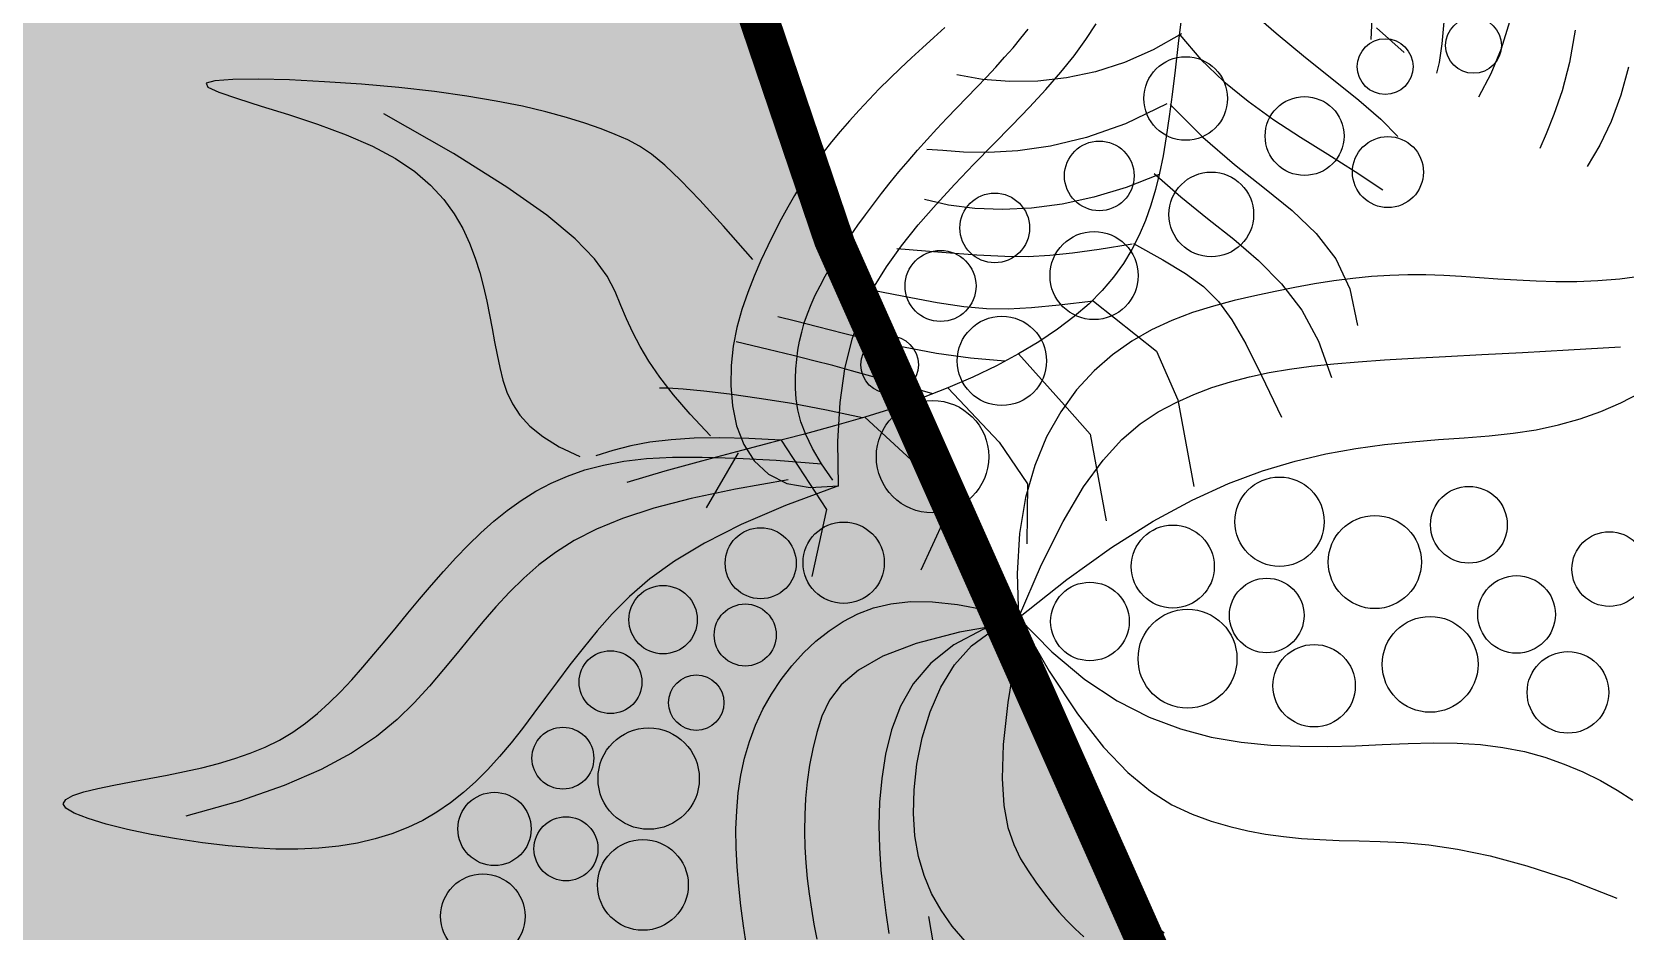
# Model space of a CAD drawing. Header units: millimetres. Extents: x -1030105 to 906887, y -616134 to 1220667.
# Drawn here: x -105584 to -103531, y 508935 to 510093 of the extents above; entities that cross this region are included whole.
import ezdxf

# ---------------------------------------------------------------- set-up
doc = ezdxf.new("R2010")
doc.units = ezdxf.units.MM
doc.header["$MEASUREMENT"] = 0
doc.linetypes.add('DASH', pattern=[0.35, 0.25, -0.1])
doc.linetypes.add('DASHED', pattern=[0.75, 0.5, -0.25])
doc.layers.add('A-Furniture', color=143, linetype='Continuous')
doc.layers.add('A-Tree', color=98, linetype='Continuous')
doc.layers.add('A-Wall', color=6, linetype='Continuous', lineweight=9)

# ---------------------------------------------------------------- blocks, each defined once
blk = doc.blocks.new('FUR')
at = {"layer": 'A-Furniture', "color": 8, "linetype": 'DASH', "ltscale": 50}
blk.add_open_spline([(-52657.2, -15419.7), (-53684.7, -15761.5), (-55944.3, -15850.4), (-58636.6, -13705.5), (-59018.5, -10052.2), (-57876.1, -7686), (-56880.6, -6548.2), (-56782.7, -6441.9)], degree=3, knots=[18289.98314, 18289.98314, 18289.98314, 18289.98314, 21462.802485, 24520.473862, 27657.5573, 31678.732502, 32103.725144, 32103.725144, 32103.725144, 32103.725144], dxfattribs=at)
blk = doc.blocks.new('CAY8')
at = {"color": 0, "linetype": 'ByBlock'}
for p, q in [((-331.95, 197), (-319.69, 191.47)), ((-319.69, 191.47), (-308.55, 185.23)), ((-308.55, 185.23), (-298.6, 178.39)), ((-236.12, 187.94), (-236.37, 177.72)), ((-298.6, 178.39), (-289.88, 171.07)), ((-236.37, 177.72), (-237.13, 167.71)), ((-180.13, 169.26), (-183.26, 178.74)), ((-352.59, 175.61), (-338.25, 170.65)), ((-338.25, 170.65), (-326.04, 165.21)), ((-207.95, 149.37), (-205.62, 173.13)), ((-177.65, 159.53), (-180.13, 169.26)), ((-326.04, 165.21), (-315.87, 159.79)), ((-237.13, 167.71), (-238.31, 157.98)), ((-315.87, 159.79), (-307.68, 154.87)), ((-307.68, 154.87), (-301.37, 150.97)), ((-238.31, 157.98), (-239.79, 148.59)), ((-175.83, 149.55), (-177.65, 159.53)), ((-239.79, 148.59), (-241.49, 139.57)), ((-210.11, 128.31), (-207.95, 149.37)), ((-174.65, 139.32), (-175.83, 149.55)), ((-361.08, 146.31), (-349.5, 140.6)), ((-349.5, 140.6), (-338.82, 134.05)), ((-241.49, 139.57), (-243.31, 130.89)), ((-174.12, 128.84), (-174.65, 139.32)), ((-10.23, 132.6), (-4.73, 139.49)), ((-4.73, 139.49), (1, 145.92)), ((-338.82, 134.05), (-329.14, 126.81)), ((-15.47, 125.23), (-10.23, 132.6)), ((-243.31, 130.89), (-245.22, 122.47)), ((-212.09, 109.65), (-210.11, 128.31)), ((-174.22, 118.11), (-174.12, 128.84)), ((-20.36, 117.37), (-15.47, 125.23)), ((32.39, 111.14), (44.24, 131.51)), ((-245.22, 122.47), (-247.14, 114.24)), ((-174.79, 107.07), (-174.22, 118.11)), ((-24.86, 109.02), (-20.36, 117.37)), ((-367.46, 116.98), (-356.06, 114.06)), ((-356.06, 114.06), (-347.75, 111.45)), ((-347.75, 111.45), (-343.07, 109.47)), ((-247.14, 114.24), (-249, 106.14)), ((23.05, 93.06), (32.39, 111.14)), ((-249, 106.14), (-250.76, 98.09)), ((-213.87, 93.1), (-212.09, 109.65)), ((-175.66, 95.68), (-174.79, 107.07)), ((-28.89, 100.15), (-24.86, 109.02)), ((-368.07, 85.52), (-354.75, 96.24)), ((-250.76, 98.09), (-252.33, 90.03)), ((-176.66, 83.89), (-175.66, 95.68)), ((-32.39, 90.76), (-28.89, 100.15)), ((-252.33, 90.03), (-253.68, 81.89)), ((-215.43, 78.34), (-213.87, 93.1)), ((-35.31, 80.83), (-32.39, 90.76)), ((15.85, 77.03), (23.05, 93.06)), ((-375.64, 84.76), (-363.14, 82.07)), ((-336.4, 72.34), (-326.24, 80.84)), ((-326.24, 80.84), (-317.13, 87.32)), ((-253.68, 81.89), (-254.73, 73.61)), ((-177.61, 71.66), (-176.66, 83.89)), ((-37.62, 70.35), (-35.31, 80.83)), ((-304.3, 65.52), (-294.06, 76.69)), ((-254.73, 73.61), (-255.5, 65.18)), ((-216.77, 65.09), (-215.43, 78.34)), ((10.44, 62.79), (15.85, 77.03)), ((-347.58, 62.31), (-336.4, 72.34)), ((-178.33, 58.92), (-177.61, 71.66)), ((-39.45, 59.38), (-37.62, 70.35)), ((-359.73, 51.23), (-347.58, 62.31)), ((-314.17, 54.29), (-304.3, 65.52)), ((-255.5, 65.18), (-256.01, 56.58)), ((-217.87, 53.03), (-216.77, 65.09)), ((-178.65, 45.63), (-178.33, 58.92)), ((-40.98, 47.95), (-39.45, 59.38)), ((6.47, 50.08), (10.44, 62.79)), ((-323.92, 43.18), (-314.17, 54.29)), ((-266.13, 50.3), (-251.48, 54.51)), ((-256.01, 56.58), (-256.28, 47.81)), ((-251.48, 54.51), (-234.29, 55.34)), ((-218.7, 41.88), (-217.87, 53.03)), ((-372.81, 39.59), (-359.73, 51.23)), ((-279.09, 43.29), (-266.13, 50.3)), ((-256.28, 47.81), (-256.32, 38.87)), ((-178.4, 31.74), (-178.65, 45.63)), ((-42.38, 36.11), (-40.98, 47.95)), ((3.59, 38.66), (6.47, 50.08)), ((-386.77, 27.89), (-372.81, 39.59)), ((-333.77, 32.36), (-323.92, 43.18)), ((-291.2, 34.05), (-279.09, 43.29)), ((-256.32, 38.87), (-256.15, 29.75)), ((-230.13, 36.54), (-212.62, 39.72)), ((-219.26, 31.36), (-218.7, 41.88)), ((1.43, 28.28), (3.59, 38.66)), ((-343.98, 22.04), (-333.77, 32.36)), ((-303.32, 23.16), (-291.2, 34.05)), ((-258.79, 23.89), (-245.34, 31.13)), ((-256.15, 29.75), (-255.8, 20.44)), ((-245.34, 31.13), (-230.13, 36.54)), ((-219.51, 21.36), (-219.26, 31.36)), ((-177.37, 17.18), (-178.4, 31.74)), ((-43.84, 23.9), (-42.38, 36.11)), ((-354.79, 12.38), (-343.98, 22.04)), ((-316.31, 11.2), (-303.32, 23.16)), ((-270.99, 15.2), (-258.79, 23.89)), ((-45.52, 11.39), (-43.84, 23.9)), ((-0.34, 18.67), (1.43, 28.28)), ((-282.49, 5.48), (-270.99, 15.2)), ((-255.8, 20.44), (-255.28, 10.93)), ((-219.41, 11.78), (-219.51, 21.36)), ((-175.33, 1.76), (-177.37, 17.18)), ((-2.04, 9.61), (-0.34, 18.67)), ((-366.43, 3.56), (-354.79, 12.38)), ((-331, -1.25), (-316.31, 11.2)), ((-255.28, 10.93), (-254.58, 1.24)), ((-234.11, 3.3), (-218.54, 8.22)), ((-218.94, 2.56), (-219.41, 11.78)), ((-218.54, 8.22), (-198.28, 14.18)), ((-47.6, -1.4), (-45.52, 11.39)), ((-3.8, 0.99), (-2.04, 9.61)), ((-379.16, -4.22), (-366.43, 3.56)), ((-293.8, -4.89), (-282.49, 5.48)), ((-254.58, 1.24), (-253.58, -8.6)), ((-246.04, -1.23), (-234.11, 3.3)), ((-218.05, -6.4), (-218.94, 2.56)), ((-171.98, -14.7), (-175.33, 1.76)), ((-5.7, -7.3), (-3.8, 0.99)), ((-388.42, -1.83), (-375.33, -5.53)), ((-379.47, -3.41), (-374.15, -17.32)), ((-375.33, -5.53), (-363.43, -8.89)), ((-348.26, -13.6), (-331, -1.25)), ((-305.47, -15.51), (-293.8, -4.89)), ((-263.17, -11.67), (-255.37, -6.01)), ((-255.37, -6.01), (-246.04, -1.23)), ((-216.72, -15.18), (-218.05, -6.4)), ((-50.26, -14.41), (-47.6, -1.4)), ((-7.81, -15.35), (-5.7, -7.3)), ((-363.43, -8.89), (-352.61, -11.98)), ((-352.61, -11.98), (-342.75, -14.91)), ((-270.47, -18.87), (-263.17, -11.67)), ((-253.58, -8.6), (-252.12, -18.53)), ((-53.69, -27.6), (-50.26, -14.41)), ((-374.15, -17.32), (-370.5, -31.25)), ((-348.76, -15.08), (-342.69, -35.37)), ((-342.75, -14.91), (-333.74, -17.73)), ((-333.74, -17.73), (-325.47, -20.54)), ((-325.47, -20.54), (-317.81, -23.41)), ((-318.01, -25.97), (-305.47, -15.51)), ((-278.32, -28.22), (-270.47, -18.87)), ((-252.12, -18.53), (-250.07, -28.48)), ((-214.9, -23.87), (-216.72, -15.18)), ((-167.07, -32.4), (-171.98, -14.7)), ((-10.23, -23.24), (-7.81, -15.35)), ((-317.81, -23.41), (-310.65, -26.43)), ((-317.24, -23.7), (-313.76, -39.62)), ((-310.65, -26.43), (-303.88, -29.67)), ((-287.77, -40.39), (-278.32, -28.22)), ((-250.07, -28.48), (-247.27, -38.42)), ((-212.57, -32.55), (-214.9, -23.87)), ((-58.2, -40.89), (-53.69, -27.6)), ((-13.03, -31.08), (-10.23, -23.24)), ((-370.5, -31.25), (-368.4, -45.08)), ((-342.69, -35.37), (-339.24, -54.03)), ((-303.88, -29.67), (-297.38, -33.21)), ((-297.38, -33.21), (-291.15, -37.13)), ((-237.25, -37.75), (-213.6, -31.58)), ((-213.6, -31.58), (-173.19, -30.53)), ((-209.59, -41.32), (-212.57, -32.55)), ((-160.31, -51.56), (-167.07, -32.4)), ((-16.29, -38.95), (-13.03, -31.08)), ((-383.73, -47.17), (-390.18, -41.4)), ((-313.76, -39.62), (-311.65, -55.04)), ((-291.15, -37.13), (-285.17, -41.49)), ((-287.59, -40.95), (-287.61, -56.38)), ((-285.17, -41.49), (-279.44, -46.37)), ((-264.54, -62.65), (-237.25, -37.75)), ((-247.27, -38.42), (-243.56, -48.27)), ((-205.51, -50.35), (-209.59, -41.32)), ((-64.12, -54.24), (-58.2, -40.89)), ((-20.09, -46.96), (-16.29, -38.95)), ((-377.28, -53.65), (-383.73, -47.17)), ((-368.4, -45.08), (-367.73, -58.69)), ((-279.44, -46.37), (-273.96, -51.85)), ((-243.56, -48.27), (-238.81, -57.98)), ((-199.75, -59.8), (-205.51, -50.35)), ((-24.62, -55.18), (-20.09, -46.96)), ((-370.74, -60.88), (-377.28, -53.65)), ((-339.24, -54.03), (-337.9, -70.98)), ((-311.65, -55.04), (-310.82, -69.86)), ((-287.61, -56.38), (-287.81, -68.71)), ((-273.96, -51.85), (-268.71, -57.98)), ((-268.71, -57.98), (-263.7, -64.84)), ((-238.81, -57.98), (-232.85, -67.5)), ((-151.43, -72.35), (-160.31, -51.56)), ((-71.77, -67.59), (-64.12, -54.24)), ((-30.39, -63.63), (-24.62, -55.18)), ((-364.06, -68.89), (-370.74, -60.88)), ((-367.73, -58.69), (-368.39, -71.95)), ((-264.54, -62.65), (-265.19, -78.6)), ((-263.7, -64.84), (-258.92, -72.51)), ((-191.76, -69.85), (-199.75, -59.8)), ((-38.03, -72.32), (-30.39, -63.63)), ((-389.06, -76.57), (-392.61, -72.63)), ((-368.39, -71.95), (-370.24, -84.73)), ((-357.19, -77.67), (-364.06, -68.89)), ((-337.9, -70.98), (-338.18, -86.14)), ((-310.82, -69.86), (-311.18, -84)), ((-287.81, -68.71), (-288.35, -79.21)), ((-258.92, -72.51), (-254.38, -81.03)), ((-232.85, -67.5), (-225.55, -76.75)), ((-204.38, -73.89), (-163.97, -72.84)), ((-180.97, -80.69), (-191.76, -69.85)), ((-140.15, -94.99), (-151.43, -72.35)), ((-81.47, -80.86), (-71.77, -67.59)), ((-48.17, -81.26), (-38.03, -72.32)), ((-385.37, -80.81), (-389.06, -76.57)), ((-350.12, -87.07), (-357.19, -77.67)), ((-288.35, -79.21), (-289.43, -89.12)), ((-265.19, -78.6), (-265.94, -91.29)), ((-225.55, -76.75), (-216.77, -85.57)), ((-219.43, -83.31), (-204.38, -73.89)), ((27.37, -76.41), (18.72, -84.22)), ((-381.61, -85.31), (-385.37, -80.81)), ((-377.79, -90.06), (-381.61, -85.31)), ((-370.24, -84.73), (-373.17, -96.91)), ((-342.85, -96.9), (-350.12, -87.07)), ((-338.18, -86.14), (-339.58, -99.44)), ((-311.18, -84), (-312.65, -97.37)), ((-254.38, -81.03), (-250.07, -90.37)), ((-246.03, -100.5), (-219.43, -83.31)), ((-216.77, -85.57), (-206.4, -93.79)), ((-166.83, -92.49), (-180.97, -80.69)), ((-93.57, -94.01), (-81.47, -80.86)), ((-61.44, -90.46), (-48.17, -81.26)), ((18.72, -84.22), (7.36, -91.8)), ((-373.95, -95.01), (-377.79, -90.06)), ((-370.06, -100.12), (-373.95, -95.01)), ((-289.43, -89.12), (-291.21, -99.71)), ((-265.94, -91.29), (-267.04, -101.92)), ((-250.07, -90.37), (-246.03, -100.5)), ((-206.4, -93.79), (-194.3, -101.23)), ((-148.76, -105.42), (-166.83, -92.49)), ((-126.22, -119.67), (-140.15, -94.99)), ((-108.37, -106.96), (-93.57, -94.01)), ((-78.45, -99.92), (-61.44, -90.46)), ((7.36, -91.8), (-7.73, -98.96)), ((-373.17, -96.91), (-377.07, -108.35)), ((-366.13, -105.34), (-370.06, -100.12)), ((-335.38, -106.97), (-342.85, -96.9)), ((-339.58, -99.44), (-341.6, -110.78)), ((-312.65, -97.37), (-315.14, -109.88)), ((-291.21, -99.71), (-293.87, -112.23)), ((-267.04, -101.92), (-268.77, -111.73)), ((-246.03, -100.5), (-242.28, -111.35)), ((-194.3, -101.23), (-180.35, -107.72)), ((-99.84, -109.65), (-78.45, -99.92)), ((-7.73, -98.96), (-27.6, -105.52)), ((-362.15, -110.64), (-366.13, -105.34)), ((-327.71, -117.08), (-335.38, -106.97)), ((-243.67, -107.32), (-247.54, -122.68)), ((-207.41, -115.66), (-186.46, -105.83)), ((-186.46, -105.83), (-159.25, -110.58)), ((-180.35, -107.72), (-164.44, -113.07)), ((-126.22, -119.67), (-148.76, -105.42)), ((-126.22, -119.67), (-108.37, -106.96)), ((-126.22, -119.67), (-99.84, -109.65)), ((-27.6, -105.52), (-53.28, -111.28)), ((-399.5, -110.23), (-395.71, -116.04)), ((-395.71, -116.04), (-391.92, -121.85)), ((-358.13, -115.96), (-362.15, -110.64)), ((-354.06, -121.26), (-358.13, -115.96)), ((-341.6, -110.78), (-343.74, -120.09)), ((-319.86, -127.05), (-327.71, -117.08)), ((-315.14, -109.88), (-318.57, -121.46)), ((-293.87, -112.23), (-297.59, -127.93)), ((-268.77, -111.73), (-271.38, -121.94)), ((-242.28, -111.35), (-238.83, -122.88)), ((-235.71, -135.05), (-207.41, -115.66)), ((-164.44, -113.07), (-146.44, -117.11)), ((-146.44, -117.11), (-126.22, -119.67)), ((-85.8, -116.06), (-126.22, -119.67)), ((-53.28, -111.28), (-85.8, -116.06)), ((14.55, -119.64), (18.91, -116.48)), ((18.91, -116.48), (23.1, -113.16)), ((-391.92, -121.85), (-388.11, -127.62)), ((-349.95, -126.5), (-354.06, -121.26)), ((-343.74, -120.09), (-345.5, -127.3)), ((-318.57, -121.46), (-322.84, -132.02)), ((-271.38, -121.94), (-275.16, -133.79)), ((-247.54, -122.68), (-252.21, -137.74)), ((-238.83, -122.88), (-235.71, -135.05)), ((-132.32, -133.85), (-126.22, -119.67)), ((-126.22, -119.67), (-123.57, -136.79)), ((-124.5, -121.56), (-124.05, -147.43)), ((-122.14, -132.91), (-124.5, -121.56)), ((-111.34, -123.13), (-88.74, -130.72)), ((5.23, -125.55), (10, -122.66)), ((10, -122.66), (14.55, -119.64)), ((-388.11, -127.62), (-384.26, -133.33)), ((-345.78, -131.64), (-349.95, -126.5)), ((-341.57, -136.67), (-345.78, -131.64)), ((-311.81, -136.68), (-319.86, -127.05)), ((-297.59, -127.93), (-302.53, -148.07)), ((-88.74, -130.72), (-70, -135.82)), ((-10.75, -133.66), (-5.11, -131.03)), ((-5.11, -131.03), (0.2, -128.33)), ((0.2, -128.33), (5.23, -125.55)), ((-384.26, -133.33), (-380.33, -138.97)), ((-380.33, -138.97), (-376.35, -144.5)), ((-337.32, -141.58), (-341.57, -136.67)), ((-303.58, -145.78), (-311.81, -136.68)), ((-275.16, -133.79), (-280.35, -148.49)), ((-252.21, -137.74), (-257.39, -152.24)), ((-235.71, -135.05), (-232.94, -147.8)), ((-136.82, -146.42), (-132.32, -133.85)), ((-123.57, -136.79), (-118.77, -151.05)), ((-117.03, -143.08), (-122.14, -132.91)), ((-70, -135.82), (-54.64, -138.78)), ((-54.64, -138.78), (-42.14, -139.95)), ((-32.01, -139.67), (-23.73, -138.3)), ((-23.73, -138.3), (-16.82, -136.18)), ((-16.82, -136.18), (-10.75, -133.66)), ((-376.35, -144.5), (-372.31, -149.92)), ((-333.06, -146.37), (-337.32, -141.58)), ((-328.79, -151.02), (-333.06, -146.37)), ((-295.1, -154.2), (-303.58, -145.78)), ((-234.12, -142.37), (-240.93, -156.82)), ((-203.62, -155.2), (-176.32, -146.33)), ((-176.32, -146.33), (-155.08, -160.58)), ((-139.84, -157.59), (-136.82, -146.42)), ((-109.65, -152.07), (-117.03, -143.08)), ((-42.14, -139.95), (-32.01, -139.67)), ((-372.31, -149.92), (-368.22, -155.19)), ((-324.52, -155.54), (-328.79, -151.02)), ((-280.35, -148.49), (-287.24, -167.27)), ((-257.39, -152.24), (-262.76, -165.9)), ((-232.94, -147.8), (-230.53, -161.1)), ((-124.05, -147.43), (-122.05, -168.01)), ((-118.77, -151.05), (-112.15, -162.75)), ((-100.48, -159.89), (-109.65, -152.07)), ((-368.22, -155.19), (-364.09, -160.31)), ((-364.09, -160.31), (-359.93, -165.25)), ((-320.27, -159.91), (-324.52, -155.54)), ((-316.04, -164.13), (-320.27, -159.91)), ((-286.07, -161.88), (-295.1, -154.2)), ((-240.93, -156.82), (-246.25, -168.19)), ((-228.49, -174.89), (-203.62, -155.2)), ((-141.51, -167.56), (-139.84, -157.59)), ((-90.03, -166.55), (-100.48, -159.89)), ((-359.93, -165.25), (-355.75, -169.98)), ((-311.84, -168.19), (-316.04, -164.13)), ((-307.68, -172.08), (-311.84, -168.19)), ((-276.1, -168.81), (-286.07, -161.88)), ((-262.76, -165.9), (-268.04, -178.49)), ((-246.25, -168.19), (-250.54, -177.48)), ((-230.53, -161.1), (-228.49, -174.89)), ((-141.96, -176.54), (-141.51, -167.56)), ((-122.05, -168.01), (-118.71, -184.01)), ((-112.15, -162.75), (-104.03, -172.19)), ((-78.79, -172.04), (-90.03, -166.55)), ((16.48, -167.27), (8.76, -172.07)), ((-355.75, -169.98), (-351.55, -174.5)), ((-351.55, -174.5), (-347.33, -178.79)), ((-303.55, -175.78), (-307.68, -172.08)), ((-264.82, -174.98), (-276.1, -168.81)), ((-251.87, -180.39), (-264.82, -174.98)), ((-228.49, -174.89), (-226.72, -189.2)), ((-104.03, -172.19), (-94.76, -179.68)), ((-67.23, -176.37), (-78.79, -172.04)), ((8.76, -172.07), (0.78, -176.02)), ((-347.33, -178.79), (-343.05, -182.89)), ((-343.05, -182.89), (-338.67, -186.86)), ((-299.46, -179.29), (-303.55, -175.78)), ((-295.4, -182.59), (-299.46, -179.29)), ((-291.38, -185.66), (-295.4, -182.59)), ((-268.04, -178.49), (-272.92, -189.72)), ((-250.54, -177.48), (-254.24, -185.69)), ((-236.87, -185), (-251.87, -180.39)), ((-228.36, -175.91), (-234.48, -191.7)), ((-141.32, -184.72), (-141.96, -176.54)), ((-94.76, -179.68), (-84.67, -185.51)), ((-55.87, -179.55), (-67.23, -176.37)), ((-45.08, -181.58), (-55.87, -179.55)), ((-34.91, -182.5), (-45.08, -181.58)), ((-25.3, -182.37), (-34.91, -182.5)), ((-16.19, -181.21), (-25.3, -182.37)), ((-7.51, -179.08), (-16.19, -181.21)), ((0.78, -176.02), (-7.51, -179.08)), ((2.6, -182.21), (21.79, -181.99)), ((-338.67, -186.86), (-334.12, -190.74)), ((-287.39, -188.5), (-291.38, -185.66)), ((-283.44, -191.09), (-287.39, -188.5)), ((-272.92, -189.72), (-277.1, -199.34)), ((-254.24, -185.69), (-257.78, -193.83)), ((-219.44, -188.82), (-236.87, -185)), ((-226.72, -189.2), (-225.14, -204.06)), ((-199.22, -191.82), (-219.44, -188.82)), ((-139.72, -192.33), (-141.32, -184.72)), ((-118.71, -184.01), (-114.23, -196.11)), ((-84.67, -185.51), (-74.08, -189.99)), ((-74.08, -189.99), (-63.34, -193.42)), ((-334.12, -190.74), (-329.35, -194.59)), ((-329.35, -194.59), (-324.32, -198.45)), ((-279.52, -193.41), (-283.44, -191.09)), ((-275.61, -195.49), (-279.52, -193.41)), ((-271.69, -197.34), (-275.61, -195.49)), ((-267.73, -198.96), (-271.69, -197.34)), ((-257.78, -193.83), (-261.61, -202.9)), ((-234.48, -191.7), (-239.93, -207.02)), ((-202.14, -193.89), (-210.53, -197.95)), ((-200.5, -204.77), (-199.22, -191.82)), ((-199.22, -191.82), (-194.2, -217.26)), ((-137.29, -199.55), (-139.72, -192.33)), ((-114.23, -196.11), (-108.81, -205.01)), ((-63.34, -193.42), (-52.72, -196.06)), ((-52.72, -196.06), (-42.26, -198.04)), ((-324.32, -198.45), (-318.97, -202.38)), ((-318.97, -202.38), (-313.25, -206.43)), ((-277.1, -199.34), (-280.29, -207.09)), ((-263.71, -200.38), (-267.73, -198.96)), ((-261.61, -202.9), (-266.18, -213.89)), ((-259.6, -201.6), (-263.71, -200.38)), ((-255.38, -202.65), (-259.6, -201.6)), ((-251.03, -203.54), (-255.38, -202.65)), ((-246.51, -204.25), (-251.03, -203.54)), ((-241.73, -204.68), (-246.51, -204.25)), ((-236.6, -204.69), (-241.73, -204.68)), ((-231.01, -204.16), (-236.6, -204.69)), ((-224.87, -202.94), (-231.01, -204.16)), ((-225.14, -204.06), (-223.62, -219.5)), ((-218.08, -200.92), (-224.87, -202.94)), ((-224.12, -214.49), (-189.42, -198.92)), ((-210.53, -197.95), (-218.08, -200.92)), ((-215.39, -218.27), (-210.53, -197.95)), ((-204.11, -214.98), (-200.5, -204.77)), ((-189.42, -198.92), (-159.99, -210.5)), ((-134.14, -206.56), (-137.29, -199.55)), ((-42.26, -198.04), (-31.98, -199.47)), ((-31.98, -199.47), (-21.86, -200.42)), ((-21.86, -200.42), (-11.91, -201)), ((-11.91, -201), (-2.11, -201.3)), ((-2.11, -201.3), (7.53, -201.41)), ((-313.25, -206.43), (-307.12, -210.62)), ((-307.12, -210.62), (-300.56, -214.84)), ((-239.93, -207.02), (-244.69, -221.44)), ((-130.34, -213.35), (-134.14, -206.56)), ((-108.81, -205.01), (-102.66, -211.43)), ((-102.66, -211.43), (-95.98, -216.04)), ((-308.13, -214.23), (-325.34, -225.1)), ((-300.56, -214.84), (-293.6, -218.96)), ((-293.6, -218.96), (-286.22, -222.86)), ((-266.18, -213.89), (-271.93, -227.82)), ((-224.12, -214.49), (-227.24, -229.03)), ((-223.62, -219.5), (-222.08, -235.55)), ((-219.26, -236.02), (-215.39, -218.27)), ((-209.63, -222.71), (-204.11, -214.98)), ((-205.62, -214.23), (-205.26, -238.68)), ((-194.2, -217.26), (-188.78, -238.71)), ((-125.95, -219.86), (-130.34, -213.35)), ((-95.98, -216.04), (-88.97, -219.56)), ((-88.97, -219.56), (-81.8, -222.57)), ((-325.34, -225.1), (-338.91, -233.97)), ((-286.22, -222.86), (-278.42, -226.38)), ((-278.42, -226.38), (-270.22, -229.41)), ((-244.69, -221.44), (-248.7, -234.57)), ((-216.7, -228.23), (-209.63, -222.71)), ((-121, -226.06), (-125.95, -219.86)), ((-115.55, -231.9), (-121, -226.06)), ((-81.8, -222.57), (-74.54, -225.19)), ((-74.54, -225.19), (-67.21, -227.45)), ((-338.91, -233.97), (-349.38, -241.24)), ((-270.22, -229.41), (-261.62, -231.81)), ((-261.62, -231.81), (-252.61, -233.43)), ((-252.61, -233.43), (-243.26, -234.14)), ((-243.26, -234.14), (-233.9, -233.68)), ((-233.9, -233.68), (-224.92, -231.8)), ((-227.24, -229.03), (-229.61, -242.08)), ((-224.92, -231.8), (-216.7, -228.23)), ((-109.66, -237.33), (-115.55, -231.9)), ((-67.21, -227.45), (-59.84, -229.37)), ((-59.84, -229.37), (-52.45, -230.96)), ((-52.45, -230.96), (-45.08, -232.24)), ((-45.08, -232.24), (-37.76, -233.24)), ((-37.76, -233.24), (-30.51, -233.97)), ((-30.51, -233.97), (-23.34, -234.45)), ((-349.38, -241.24), (-357.32, -247.31)), ((-248.7, -234.57), (-251.92, -246)), ((-222.2, -251.51), (-219.26, -236.02)), ((-222.08, -235.55), (-220.39, -252.23)), ((-221.46, -235), (-198.9, -253.35)), ((-205.26, -238.68), (-204.18, -259.53)), ((-188.78, -238.71), (-183.01, -256.67)), ((-103.36, -242.3), (-109.66, -237.33)), ((-23.34, -234.45), (-16.25, -234.71)), ((-16.25, -234.71), (-9.19, -234.78)), ((-9.19, -234.78), (-2.14, -234.7)), ((-2.14, -234.7), (4.93, -234.49)), ((-357.32, -247.31), (-363.28, -252.57)), ((-251.92, -246), (-254.33, -255.32)), ((-231.25, -246.24), (-242.55, -253.85)), ((-229.61, -242.08), (-231.29, -253.82)), ((-96.71, -246.77), (-103.36, -242.3)), ((-89.75, -250.7), (-96.71, -246.77)), ((-363.28, -252.57), (-367.82, -257.44)), ((-254.33, -255.32), (-255.88, -262.12)), ((-242.55, -253.85), (-252.55, -260.01)), ((-231.29, -253.82), (-232.29, -264.45)), ((-224.26, -265.05), (-222.2, -251.51)), ((-220.39, -252.23), (-218.46, -269.58)), ((-82.51, -254.12), (-89.75, -250.7)), ((-74.99, -257.04), (-82.51, -254.12)), ((-371.5, -262.31), (-374.87, -267.58)), ((-367.82, -257.44), (-371.5, -262.31)), ((-252.55, -260.01), (-261.46, -264.91)), ((-255.88, -262.12), (-256.53, -265.99)), ((-204.18, -259.53), (-202.43, -277.21)), ((-183.01, -256.67), (-176.96, -271.65)), ((-67.21, -259.51), (-74.99, -257.04)), ((-59.18, -261.55), (-67.21, -259.51)), ((-50.91, -263.2), (-59.18, -261.55)), ((-42.42, -264.49), (-50.91, -263.2)), ((-374.87, -267.58), (-378.39, -273.6)), ((-269.49, -268.75), (-276.85, -271.73)), ((-261.46, -264.91), (-269.49, -268.75)), ((-232.29, -264.45), (-232.67, -274.17)), ((-225.5, -276.93), (-224.26, -265.05)), ((-218.46, -269.58), (-216.18, -287.63)), ((-33.71, -265.45), (-42.42, -264.49)), ((-24.81, -266.11), (-33.71, -265.45)), ((-15.74, -266.52), (-24.81, -266.11)), ((-6.55, -266.75), (-15.74, -266.52)), ((2.73, -266.85), (-6.55, -266.75)), ((-378.39, -273.6), (-382.14, -280.52)), ((-296.92, -277.45), (-303.69, -279.08)), ((-290.36, -275.88), (-296.92, -277.45)), ((-283.73, -274.04), (-290.36, -275.88)), ((-276.85, -271.73), (-283.73, -274.04)), ((-232.67, -274.17), (-232.45, -283.15)), ((-225.97, -287.46), (-225.5, -276.93)), ((-202.43, -277.21), (-200.05, -292.16)), ((-176.96, -271.65), (-170.67, -284.15)), ((-382.14, -280.52), (-386.07, -288.44)), ((-311.16, -281.62), (-319.87, -286.05)), ((-303.69, -279.08), (-311.16, -281.62)), ((-232.45, -283.15), (-231.68, -291.6)), ((-170.67, -284.15), (-164.19, -294.68)), ((-386.07, -288.44), (-390.15, -297.46)), ((-319.87, -286.05), (-330.36, -293.36)), ((-231.68, -291.6), (-230.39, -299.7)), ((-225.74, -296.96), (-225.97, -287.46)), ((-200.05, -292.16), (-197.09, -304.82)), ((-390.15, -297.46), (-394.37, -307.68)), ((-330.36, -293.36), (-343.17, -304.53)), ((-224.84, -305.73), (-225.74, -296.96)), ((-164.19, -294.68), (-157.59, -303.75)), ((-343.17, -304.53), (-358.86, -320.56)), ((-237.19, -315.66), (-231.25, -307.06)), ((-223.35, -314.03), (-224.84, -305.73)), ((-197.09, -304.82), (-193.57, -315.63)), ((-157.59, -303.75), (-150.9, -311.87)), ((-394.37, -307.68), (-398.67, -319.2)), ((-221.29, -321.95), (-223.35, -314.03)), ((-150.9, -311.87), (-144.19, -319.45)), ((-398.67, -319.2), (-403.04, -332.12)), ((-358.86, -320.56), (-377.97, -342.41)), ((-243.01, -322.39), (-237.19, -315.66)), ((-218.71, -329.54), (-221.29, -321.95)), ((-193.57, -315.63), (-189.55, -325.03)), ((-144.19, -319.45), (-137.51, -326.65)), ((-254.44, -331.21), (-248.75, -327.49)), ((-248.75, -327.49), (-243.01, -322.39)), ((-189.55, -325.03), (-185.07, -333.47)), ((-137.51, -326.65), (-130.9, -333.53)), ((-403.04, -332.12), (-407.44, -346.55)), ((-277.43, -336.94), (-271.58, -336.4)), ((-271.58, -336.4), (-265.83, -335.42)), ((-265.83, -335.42), (-260.12, -333.77)), ((-260.12, -333.77), (-254.44, -331.21)), ((-215.64, -336.84), (-218.71, -329.54)), ((-185.07, -333.47), (-180.16, -341.33)), ((-130.9, -333.53), (-124.44, -340.14)), ((-377.97, -342.41), (-401.03, -371.09)), ((-350.51, -346.39), (-343.23, -343.59)), ((-343.23, -343.59), (-336.03, -341.57)), ((-336.03, -341.57), (-328.96, -340.14)), ((-328.96, -340.14), (-322.02, -339.13)), ((-322.02, -339.13), (-315.24, -338.44)), ((-315.24, -338.44), (-308.59, -338)), ((-308.59, -338), (-302.09, -337.74)), ((-302.09, -337.74), (-295.73, -337.58)), ((-295.73, -337.58), (-289.5, -337.44)), ((-289.5, -337.44), (-283.4, -337.25)), ((-283.4, -337.25), (-277.43, -336.94)), ((-212.11, -343.91), (-215.64, -336.84)), ((-208.18, -350.78), (-212.11, -343.91)), ((-180.16, -341.33), (-174.88, -348.79)), ((-124.44, -340.14), (-118.16, -346.56)), ((-407.44, -346.55), (-411.81, -362.42)), ((-365.22, -355.06), (-357.85, -350.15)), ((-357.85, -350.15), (-350.51, -346.39)), ((-203.87, -357.52), (-208.18, -350.78)), ((-174.88, -348.79), (-169.26, -355.97)), ((-118.16, -346.56), (-112.12, -352.83)), ((-372.58, -361.3), (-365.22, -355.06)), ((-199.22, -364.15), (-203.87, -357.52)), ((-169.26, -355.97), (-163.38, -362.99)), ((-112.12, -352.83), (-106.38, -359.03)), ((-411.81, -362.42), (-416.01, -379.07)), ((-379.9, -369.07), (-372.58, -361.3)), ((-194.27, -370.73), (-199.22, -364.15)), ((-163.38, -362.99), (-157.27, -369.96)), ((-106.38, -359.03), (-100.98, -365.22)), ((-100.98, -365.22), (-95.98, -371.45)), ((-387.15, -378.56), (-379.9, -369.07)), ((-189.09, -377.25), (-194.27, -370.73)), ((-157.27, -369.96), (-150.98, -377.03)), ((-95.98, -371.45), (-91.39, -377.77)), ((-416.01, -379.07), (-419.86, -395.68)), ((-394.28, -389.77), (-387.15, -378.56)), ((-183.73, -383.71), (-189.09, -377.25)), ((-150.98, -377.03), (-144.57, -384.3)), ((-91.39, -377.77), (-87.25, -384.22)), ((-178.26, -390.1), (-183.73, -383.71)), ((-144.57, -384.3), (-138.09, -391.9)), ((-87.25, -384.22), (-83.56, -390.83)), ((-401.15, -402.03), (-394.28, -389.77)), ((-172.74, -396.41), (-178.26, -390.1)), ((-138.09, -391.9), (-131.59, -400.01)), ((-83.56, -390.83), (-80.35, -397.64)), ((-419.86, -395.68), (-423.19, -411.44)), ((-407.59, -414.47), (-401.15, -402.03)), ((-167.23, -402.64), (-172.74, -396.41)), ((-161.8, -408.79), (-167.23, -402.64)), ((-131.59, -400.01), (-125.2, -409.08)), ((-80.35, -397.64), (-77.63, -404.69)), ((-156.51, -414.84), (-161.8, -408.79)), ((-125.2, -409.08), (-119.06, -419.61)), ((-77.63, -404.69), (-75.42, -412.01)), ((-423.19, -411.44), (-425.81, -425.52)), ((-413.45, -426.24), (-407.59, -414.47)), ((-151.41, -420.8), (-156.51, -414.84)), ((-75.42, -412.01), (-73.75, -419.64)), ((-146.54, -426.71), (-151.41, -420.8)), ((-119.06, -419.61), (-113.29, -432.11)), ((-73.75, -419.64), (-72.62, -427.62)), ((-425.81, -425.52), (-427.56, -437.11)), ((-418.55, -436.49), (-413.45, -426.24)), ((-141.96, -432.62), (-146.54, -426.71)), ((-72.62, -427.62), (-72.05, -435.97)), ((-427.56, -437.11), (-428.26, -445.38)), ((-422.74, -444.36), (-418.55, -436.49)), ((-137.69, -438.58), (-141.96, -432.62)), ((-133.76, -444.64), (-137.69, -438.58)), ((-113.29, -432.11), (-108.04, -447.09)), ((-72.05, -435.97), (-72.02, -444.71)), ((-428.26, -445.38), (-427.73, -449.52)), ((-425.85, -448.99), (-422.74, -444.36)), ((-130.23, -450.85), (-133.76, -444.64)), ((-72.02, -444.71), (-72.55, -453.86)), ((-427.73, -449.52), (-425.85, -448.99)), ((-127.12, -457.26), (-130.23, -450.85)), ((-108.04, -447.09), (-103.44, -465.05)), ((-72.55, -453.86), (-73.63, -463.42)), ((-124.47, -463.93), (-127.12, -457.26)), ((-122.31, -470.87), (-124.47, -463.93)), ((-103.44, -465.05), (-99.61, -486.5)), ((-73.63, -463.42), (-75.25, -473.44)), ((-120.59, -478.1), (-122.31, -470.87)), ((-75.25, -473.44), (-77.43, -483.91)), ((-119.26, -485.57), (-120.59, -478.1)), ((-118.26, -493.27), (-119.26, -485.57)), ((-99.61, -486.5), (-96.71, -511.95)), ((-77.43, -483.91), (-80.16, -494.87)), ((-117.54, -501.17), (-118.26, -493.27)), ((-80.16, -494.87), (-83.41, -506.26)), ((-117.04, -509.24), (-117.54, -501.17)), ((-116.7, -517.47), (-117.04, -509.24)), ((-83.41, -506.26), (-87.07, -517.74)), ((-116.46, -525.82), (-116.7, -517.47)), ((-87.07, -517.74), (-90.97, -528.91)), ((-116.27, -534.21), (-116.46, -525.82)), ((-116.05, -542.35), (-116.27, -534.21)), ((-90.97, -528.91), (-94.97, -539.36)), ((-94.97, -539.36), (-98.93, -548.68)), ((-115.69, -549.87), (-116.05, -542.35)), ((-98.93, -548.68), (-102.68, -556.47)), ((-115.13, -556.43), (-115.69, -549.87)), ((-114.26, -561.66), (-115.13, -556.43)), ((-113.01, -565.21), (-114.26, -561.66)), ((-106.09, -562.32), (-108.99, -565.83)), ((-102.68, -556.47), (-106.09, -562.32)), ((-111.28, -566.72), (-113.01, -565.21)), ((-108.99, -565.83), (-111.28, -566.72))]:
    blk.add_line(p, q, dxfattribs=at)
for centre, radius in [((-105.58, 151.95), 17.15), ((-352.98, 128.31), 12.81), ((-52.61, 124.22), 18.74), ((-91.71, 106.57), 17.83), ((-135.85, 91.45), 17.65), ((-349.78, 86.69), 12.81), ((-301.73, 80.29), 16.32), ((-75.31, 63.72), 22.01), ((-125.76, 46.07), 21.4), ((-324.15, 45.08), 18.12), ((-150.98, 5.74), 20.52), ((-74.05, 9.52), 18.95), ((-295.32, -2.94), 19.47), ((-349.78, -6.14), 19.21), ((-109.36, -6.87), 17.14), ((-138.37, -45.94), 19.07), ((-95.49, -45.94), 22.72), ((-320.95, -50.96), 16.01), ((-276.1, -60.56), 20.25), ((-119.45, -87.53), 18.05), ((-304.93, -102.18), 16.01), ((-244.07, -108.58), 20.51), ((-282.51, -130.99), 16.32), ((-205.62, -147), 25.83), ((-250.47, -159.8), 13.2), ((-163.98, -195.02), 18.67), ((-169.77, -232.71), 16.32), ((-138.32, -244.93), 14.26), ((-111.18, -272.05), 12.72), ((-151.24, -281.09), 15.71), ((-80.17, -299.16), 23.28), ((-32.36, -309.5), 20.86), ((-126.69, -309.5), 14.44), ((-95.68, -336.61), 14.2), ((-54.33, -341.78), 14.72), ((-68.54, -372.77), 16.84), ((-29.77, -384.39), 19.41)]:
    blk.add_circle(centre, radius, dxfattribs=at)
blk = doc.blocks.new('CÂY')
at = {"layer": 'A-Tree', "color": 8, "ltscale": 10, "xscale": 2.803183510899544, "yscale": 2.803183510899544, "zscale": 2.803183510899544, "rotation": 279.0824280019125}
blk.add_blockref('CAY8', (-14732.2, -69.8), dxfattribs=at)
blk = doc.blocks.new('BỐ TRÍ LAY OUT')
at = {"layer": 'A-Furniture', "color": 3}
for name, p in [('CÂY', (4286.8, 4469.3)), ('FUR', (48783.7, 18654.7))]:
    blk.add_blockref(name, p, dxfattribs=at)
blk = doc.blocks.new('TƯỜNG KIẾN TRÚC')
at = {"color": 0, "const_width": 50}
blk.add_lwpolyline([(-57246.2, -42602.4), (-59409.7, -42969.5, 0.365941), (-61135.4, -45121.9, 0.045007), (-60690.8, -49470.9, 0.162089), (-56830.9, -56364.1, 0.193385), (-54279.9, -57092.6, 0.201562), (-51129.5, -55388.4, 392.131876)], format="xyb", dxfattribs=at)
blk = doc.blocks.new('KIẾN TRÚC')
h = blk.add_hatch(color=9)
h.dxf.hatch_style = 1
edge = h.paths.add_edge_path(flags=16)
edge.add_line((62282, 27412), (55232.8, 27412))
edge.add_arc((32545.5, 30716.7), 22926.7, 284.53695, 351.71258, ccw=False)
edge.add_line((38300.2, 8523.9), (13217.5, 8523.9))
edge.add_arc((23753.1, 24110.8), 18813.6, 227.76772, 235.9443, ccw=False)
edge.add_arc((7788.8, 12733.4), 4187, 236.059, 322.4361, ccw=False)
edge.add_arc((13873.6, 18503.3), 12505.3, 190.83274, 227.66057, ccw=False)
edge.add_arc((25477.5, 20792.2), 24332.7, 180.68322, 190.99113, ccw=False)
edge.add_arc((3282.9, 20557.2), 2137.1, 101.0808, 181.4794, ccw=False)
edge.add_line((2872.2, 22654.5), (4986.1, 23013.1))
edge.add_arc((28039.7, 24288.4), 23088.9, 153.20143, 183.1663, ccw=False)
edge.add_arc((10232.3, 40544.6), 6483.1, 182.84011, 244.39627, ccw=False)
edge.add_arc((-6425, 39970.9), 10185.3, 1.42081, 26.70696)
edge.add_arc((10590.6, 49414.3), 9292.7, 144.71332, 211.57549, ccw=False)
edge.add_arc((-12326.2, 64090.2), 17935.6, 328.73754, 356.18995)
edge.add_arc((16735.3, 62308.6), 11181, 84.12439, 176.97619, ccw=False)
edge.add_arc((20709, 99752.5), 26473.2, 263.86537, 288.48696)
edge.add_arc((35667.4, 54479.7), 21207.1, 73.35107, 108.03024, ccw=False)
edge.add_arc((44765.5, 84516.2), 10177.4, 252.72587, 285.71301)
edge.add_arc((49659, 68416), 6655.6, 49.49954, 108.73112, ccw=False)
edge.add_arc((48035, 66009.8), 9545.5, -2.32883, 51.46764, ccw=False)
edge.add_line((57572.7, 65622), (49483.5, 65623.9))
edge.add_line((49483.5, 65623.9), (62282, 65623.9))
edge.add_line((62282, 65623.9), (62282, 27412))
h.paths.add_polyline_path([(0, 77895.5), (64428.5, 77895.5), (64428.5, -0.6), (-1.8, 0.6)])
at = {"layer": 'A-Wall'}
blk.add_blockref('TƯỜNG KIẾN TRÚC', (62285.8, 65615.6), dxfattribs=at)

msp = doc.modelspace()

# ---------------------------------------------------------------- linework, layer by layer
at = {"color": 1, "linetype": 'DASHED', "ltscale": 1000, "const_width": 50}
msp.add_lwpolyline([(-95670.364, 506057.713, -0.19761791), (-98776.491, 504407.853, -0.19338508), (-101327.467, 505136.268, -0.16208929), (-105187.325, 512029.486, -0.0450071), (-105631.937, 516378.538, -0.3659413), (-103906.296, 518530.956), (-101743.903, 518897.849, -0.13573939), (-99338.882, 530570.34, -0.27501789), (-103021.373, 536099.914, 0.1107815), (-104104.837, 540424.903, -0.30031009), (-103773.282, 550658.847, 0.12035997), (-101208.65, 558774.911, -0.42886811), (-88898.579, 569307.403, 0.10784716), (-77675.159, 570521.933, -0.15248199), (-65035.161, 570674.305, 0.14493581), (-59256.799, 570595.58, -0.2643588), (-52796.995, 569353.41, -0.2237263), (-49205.795, 561498.47), (-44496.55, 561500.412), (-44496.55, 523288.529), (-51545.676, 523288.529, -0.30113937), (-68478.283, 504400.412), (-93560.982, 504400.412, -0.03627546), (-95670.364, 506057.713)], format="xyb", dxfattribs=at)

# ---------------------------------------------------------------- block references
at = {"color": 3}
for name, p in [('KIẾN TRÚC', (-106778.5, 495876.5)), ('BỐ TRÍ LAY OUT', (-93480.293, 504642.113))]:
    msp.add_blockref(name, p, dxfattribs=at)

doc.saveas('drawing.dxf')
